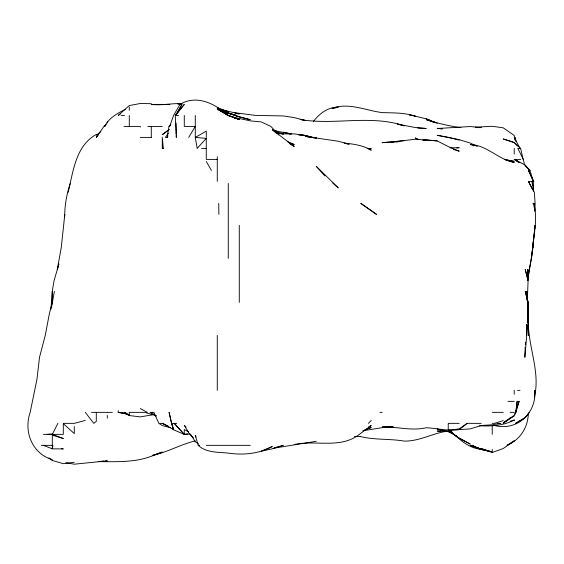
<?xml version="1.0" encoding="UTF-8"?>
<svg xmlns="http://www.w3.org/2000/svg" width="564" height="564" viewBox="0 0 564 564"><rect width="100%" height="100%" fill="white"/><g stroke="black" fill="none" stroke-linecap="round" stroke-linejoin="round"><path stroke-width="0.85" d="M176.095 123.022L176.243 134.02M527.396 300.683L527.474 291.376L527.277 300.683L527.03 298.99M527.622 317.602L527.692 313.373L527.869 324.37L526.663 335.368L526.663 324.37L526.741 335.368L524.844 357.364L525.154 347.212M534.961 211.006L535.102 203.392L534.369 192.394L528.454 181.397L533.727 181.397L533.184 189.011M527.326 300.683L528.08 280.378L525.218 269.38L527.967 280.378L527.819 269.38L527.763 280.378L533.001 247.384L533.727 236.386L532.811 247.384C534.186 232.777 537.612 217.923 533.784 203.392L534.207 207.623M52.233 291.376L50.964 309.142M527.622 322.678L528.264 313.373L527.65 302.374L528.052 312.526M525.359 344.674L525.577 342.137M534.016 236.386L535.003 225.388L532.811 247.384M64.811 214.391L61.286 247.384L57.288 269.38L58.282 266.236M527.65 317.602L528.003 314.218M517.139 401.356L515.82 412.354L519.091 401.356L517.139 401.356L515.961 412.354L514.22 415.936L503.222 422.845L510.78 417.705M531.478 258.382L532.677 247.384L531.457 258.382L528.165 275.303M534.418 393.742L534.82 390.358C536.583 413.49 516.941 431.629 493.916 425.362M526.459 332.83L526.663 331.138M527.093 327.754L527.298 326.062M51.5 307.45L54.377 291.376M528.32 413.2C528.207 427.181 520.029 439.948 507.029 445.349L514.22 440.808L503.222 448.535L492.224 452.455L481.226 448.599L491.434 451.686M168.354 133.28L165.4 137.404L167.212 137.404L168.988 126.406L170.829 124.707M52.304 290.841L54.123 280.378L58.987 263.882M528.186 275.303L529.286 269.38M68.152 192.394C73.137 171.816 75.597 145.752 96.296 134.451M534.39 397.126C540.347 372.614 528.905 348.82 528.405 324.37L528.63 335.368L528.003 302.374L526.24 291.376L526.861 297.298M70.155 183.751C66.608 194.411 64.641 205.691 64.677 216.928M515.736 411.565L519.091 401.356M167.212 137.404L167.973 135.832M57.88 423.352L52.304 434.351L63.302 438.517L52.304 435.119M514.53 414.152L515.475 412.354M176.913 113.942L181.946 104.41L175.517 115.408M125.363 109.345C117.481 113.286 108.605 118.095 104.784 126.406L105.785 125.264M188.714 137.404L195.278 126.406L184.28 126.406L184.28 115.408M177.159 113.343L184.28 104.41L175.256 115.408L176.32 137.404L176.278 135.713M525.218 417.614L515.616 423.352L525.218 417.593L529.392 412.354M206.276 137.404L206.276 131.158L195.278 137.404L206.276 138.384L197.181 148.403L195.278 137.404L195.278 115.408M313.422 121.429C319.506 113.547 327.797 107.047 338.252 107.16L333.176 108.507M368.419 423.352L371.246 420.462M98.129 135.571L96.296 137.404L103.91 126.406L106.166 124.496M96.296 135.29L100.829 131.631M362.786 430.79L382.244 427.66L393.242 426.856L382.244 426.969C396.978 426.617 411.487 431.143 426.236 427.766C437.29 428.189 448.14 431.467 459.23 429.62L467.154 423.352L481.226 423.352M507.346 420.102L503.222 423.317L513.529 415.872L512.154 416.775M509.405 418.495L510.78 417.43M169.158 129.508L162.284 134.676L169.158 129.614M120.358 113.907L118.292 115.408L129.29 105.567L140.288 103.494L151.286 103.705M467.154 423.352L459.23 428.901L448.232 430.29L448.232 423.62M368.313 427.124L371.246 425.503L359.367 434.351C340.381 449.247 315.819 439.723 294.26 444.531M514.22 420.624L514.22 419.997C503.68 425.707 491.237 426.342 479.534 425.806M364.964 429.846L371.246 427.547L364.964 429.803M331.97 108.464C348.404 102.112 365.733 110.488 382.244 112.624C393.312 112.892 404.571 112.673 415.238 116.092L412.369 115.408M152.858 455.219L162.284 452.074L151.166 456.339C134.5 462.586 116.339 461.697 98.834 461.634M510.159 421.287L514.22 419.997M195.278 440.865C180.748 444.439 167.593 452.067 152.978 455.296M503.222 420.631L494.529 423.352L492.224 423.352M274.802 447.731L283.262 445.349L272.264 448.831L261.266 451.193L272.264 446.498C258.897 453.893 243.19 455.303 228.272 453.103C217.944 452.018 206.41 452.92 198.239 445.349L195.278 435.415L196.075 436.945M85.298 420.441L74.3 423.352L63.302 423.352M152.971 414.716L140.288 416.895L129.29 415.548L124.658 412.354L129.29 415.125L120.386 412.354L125.243 413.334M151.286 126.519L162.284 126.406M447.386 431.15C432.659 433.208 419.32 441.4 404.24 441.104C389.654 438.595 374.658 440.11 360.248 436.529M273.11 448.302L316.256 441.309M456.819 148.043L459.23 147.683L449.924 147.867M386.474 142.537L382.244 142.65L393.242 141.924L415.238 139.237L437.234 140.929L448.232 146.562L459.23 151.222L453.407 149.425M74.3 462.247L63.302 463.671L52.304 460.457L48.927 457.883M404.24 140.655L382.244 142.65M187.664 433.97L184.28 434.351L173.282 429.683L171.808 423.352L173.282 429.683M177.759 104.079L181.834 103.663M426.236 139.816L422.852 140.133L426.236 139.794L437.234 140.929M178.569 104.051L181.834 103.762M47.087 434.351L52.304 433.949L52.304 448.817L63.302 448.916L61.61 448.655M497.37 423.592L500.811 423.352L492.224 424.777L481.226 425.51L470.228 428.894L459.23 429.62M475.304 127.189L492.224 126.273L503.222 127.831L514.22 135.438L514.89 139.942M190.202 433.956L184.28 434.351L174.22 423.352L184.259 434.351L184.28 429.542L188.679 431.946M369.554 148.847L371.246 148.734L367.361 148.403L371.246 150.193C363.195 145.385 353.409 143.919 344.174 143.136M100.526 461.303L103.91 461.084M105.602 460.971L107.294 460.858L74.3 464.193L65.84 462.699M391.55 142.403L393.242 142.354M312.026 137.531L316.256 137.433L312.026 137.419M354.326 436.522L360.248 436.409M181.742 103.579C171.548 103.254 161.487 105.651 151.286 104.41L169.849 104.41M440.618 431.016L437.234 431.037L448.232 431.523L437.234 429.077L448.232 431.749L452.913 433.695M121.161 115.408L124.475 115.408M175.256 115.408L178.626 115.408M124.031 126.406L140.288 126.406L140.288 127.083M147.789 126.406L151.286 126.406L151.286 137.404M168.988 126.406L169.672 126.406L173.606 115.408L179.979 104.41C196.321 94.35 215.279 103.522 227.708 115.408L217.274 108.288L228.272 115.408L239.27 119.561L228.498 115.408L217.274 109.148L228.272 115.408L239.27 119.385L234.194 117.961M140.288 137.404L151.695 137.404M163.341 148.403L162.284 148.403L162.284 137.404L163.341 148.403L162.284 148.085M201.475 148.403L206.276 148.403M523.117 159.4L520.642 148.403L517.801 148.403L523.343 159.4L524.534 165.019M217.274 159.4L206.276 159.4L206.276 138.384M517.548 161.607L514.988 159.4L520.685 159.4M529.97 170.398L525.218 165.626L529.97 170.398L533.058 180.607M532.874 203.392L534.721 203.392M517.519 390.358L519.973 390.358M507.931 401.356L514.22 401.356M91.537 412.354L112.398 412.354M118.116 412.354L118.292 410.585M150.031 412.354L153.909 412.354L158.844 423.352L162.284 425.559L170.744 427.688M379.974 412.354L382.244 412.354M492.224 412.354L503.222 412.354M510.082 412.354L514.22 412.354M160.113 423.352L163.75 423.352M173.282 423.352L176.701 423.352M448.69 423.352L459.23 423.352M43.435 434.351L63.302 434.351L63.302 423.642L74.3 433.589L74.3 426.546M41.306 445.349L52.882 445.349L52.304 448.817L43.343 445.349M198.239 445.349L199.705 445.349M206.276 445.349L250.268 445.349M476.15 127.584L481.226 127.619L470.228 126.547L437.234 128.507L442.31 128.818L437.234 128.324L442.31 128.719M399.164 141.747L393.242 141.684L397.472 141.86M417.776 128.014L426.236 128.451L415.238 127.527L397.472 124.073M234.194 112.617L255.393 115.408L283.262 115.937L294.26 117.615L305.258 120.463L302.72 120.083M409.929 115.218L411.558 115.345M409.838 115.218L411.438 115.345M276.494 132.864L283.262 133.478L276.494 132.787M312.83 137.404L305.258 135.438L298.49 134.74L305.258 135.459L316.256 138.272L305.258 136.403L338.252 141.233L349.25 144.194M276.494 133.196L283.262 133.901L294.26 133.88L305.258 135.438M122.522 412.918L118.292 412.453L126.752 413.764M300.182 119.547C334.579 125.469 370.597 114.379 404.24 125.835L397.472 124.2M346.712 143.862L348.404 144.081M235.886 113.42L239.27 113.942L220.658 109.437M274.802 130.806L290.876 133.858M412.235 115.408L426.236 118.863L437.234 123.269M448.232 137.306L437.234 135.29L459.23 139.66L470.228 143.044L477.299 146.506M504.808 159.563L514.22 161.389L504.893 159.563L514.22 162.446C498.195 159.478 486.979 145.152 470.228 144.447L474.155 145.857M291.722 133.978L283.262 132.265L290.03 134.056M229.118 116.247L250.268 120.858L261.266 121.944L270.84 126.406L278.849 134.838M481.226 449.508L472.089 445.349L481.226 449.522L491.378 451.736L481.226 449.508L470.63 445.349L481.226 449.226C468.057 448.443 458.61 438.376 449.416 430.099L453.731 434.351L456.48 436M278.186 131.631L274.802 130.827L278.186 131.793M460.922 127.647C449.163 126.026 437.537 123.297 426.236 119.617L434.879 122.607M156.362 415.746L144.729 412.354L129.29 412.354L129.29 415.548M448.718 137.404L459.23 140.091M239.27 116.833L250.268 119.695L239.27 116.804L220.418 110.685L239.27 116.833L234.673 115.408M222.35 110.135L228.272 111.799L217.274 107.569M288.761 142.636L294.26 144.553L287.189 141.472M480.436 448.951L470.228 445.349L481.226 449.466M435.662 122.769L426.236 118.863L434.879 122.656M167.783 425.834L162.284 423.352L173.282 429.451M418.382 139.449L415.238 137.983L418.382 139.562M457.136 436.557L448.232 431.178M140.288 408.555L147.352 412.354M448.232 430.889L450.312 432.045M459.23 437.953L470.228 444.094L459.23 438.404L453.611 434.351L450.382 430.163M289.861 143.834L294.26 146.548L272.264 129.671L276.755 133.534M518.619 162.206L514.22 159.4L525.218 165.055L529.723 170.398M514.988 159.4L519.761 162.672M198.5 443.988L195.278 441.725L190.604 434.351M156.101 416.105L151.286 412.354L151.286 413.906M332.739 183.011L338.252 187.854L316.256 166.317L324.963 175.961M520.642 148.403L514.22 142.48L503.222 138.941L514.22 142.572L517.653 146.069M193.438 437.812L189.751 434.351L184.28 425.312L186.042 427.117M85.298 412.354L93.793 423.352L96.296 421.364L96.296 412.354M172.866 425.326L171.625 423.352L169.087 412.354L171.576 423.352L173.282 428.436M206.276 161.523L211.472 170.398M514.22 137.404L519.952 148.403M528.454 181.397L532.67 190.04M533.727 181.397L528.482 170.398L532.952 180.607M515.32 137.404L516.018 141.635M533.692 191.548L532.12 181.397L532.437 185.626M534.383 209.314L534.552 211.006M218.726 203.392L218.888 214.391M514.22 148.403L514.22 154.099M514.22 390.358L514.22 394.243M492.224 426.109L492.224 434.351M492.224 449.374L492.224 452.455M239.27 225.388L239.27 302.374M228.272 183.42L228.272 258.382M217.274 156.743L217.274 181.397M217.274 335.368L217.274 390.358M129.29 107.054L129.29 110.34M129.29 115.408L129.29 126.406M107.294 121.683L107.294 122.924M107.294 415.4L107.294 418.185M52.304 291.376L52.304 302.374L49.428 313.373L45.268 335.368L39.501 357.364L36.942 379.361L30.16 412.354C23.448 431.566 32.12 453.66 52.304 459.639L52.304 460.457M527.855 276.994L527.544 278.686L527.869 276.994M152.964 414.343L151.286 414.709L152.971 414.343M283.262 133.971L276.494 132.977L283.262 133.971M236.401 115.408L228.272 112.941L217.274 108.225L228.272 112.863L236.401 115.408M371.246 210.541L360.77 203.392L376.505 214.391L371.246 210.541M528.08 302.374L525.218 291.376L528.003 302.374L528.151 312.526L528.003 302.374M528.581 324.37L528.207 320.14L528.581 324.37"/></g></svg>
